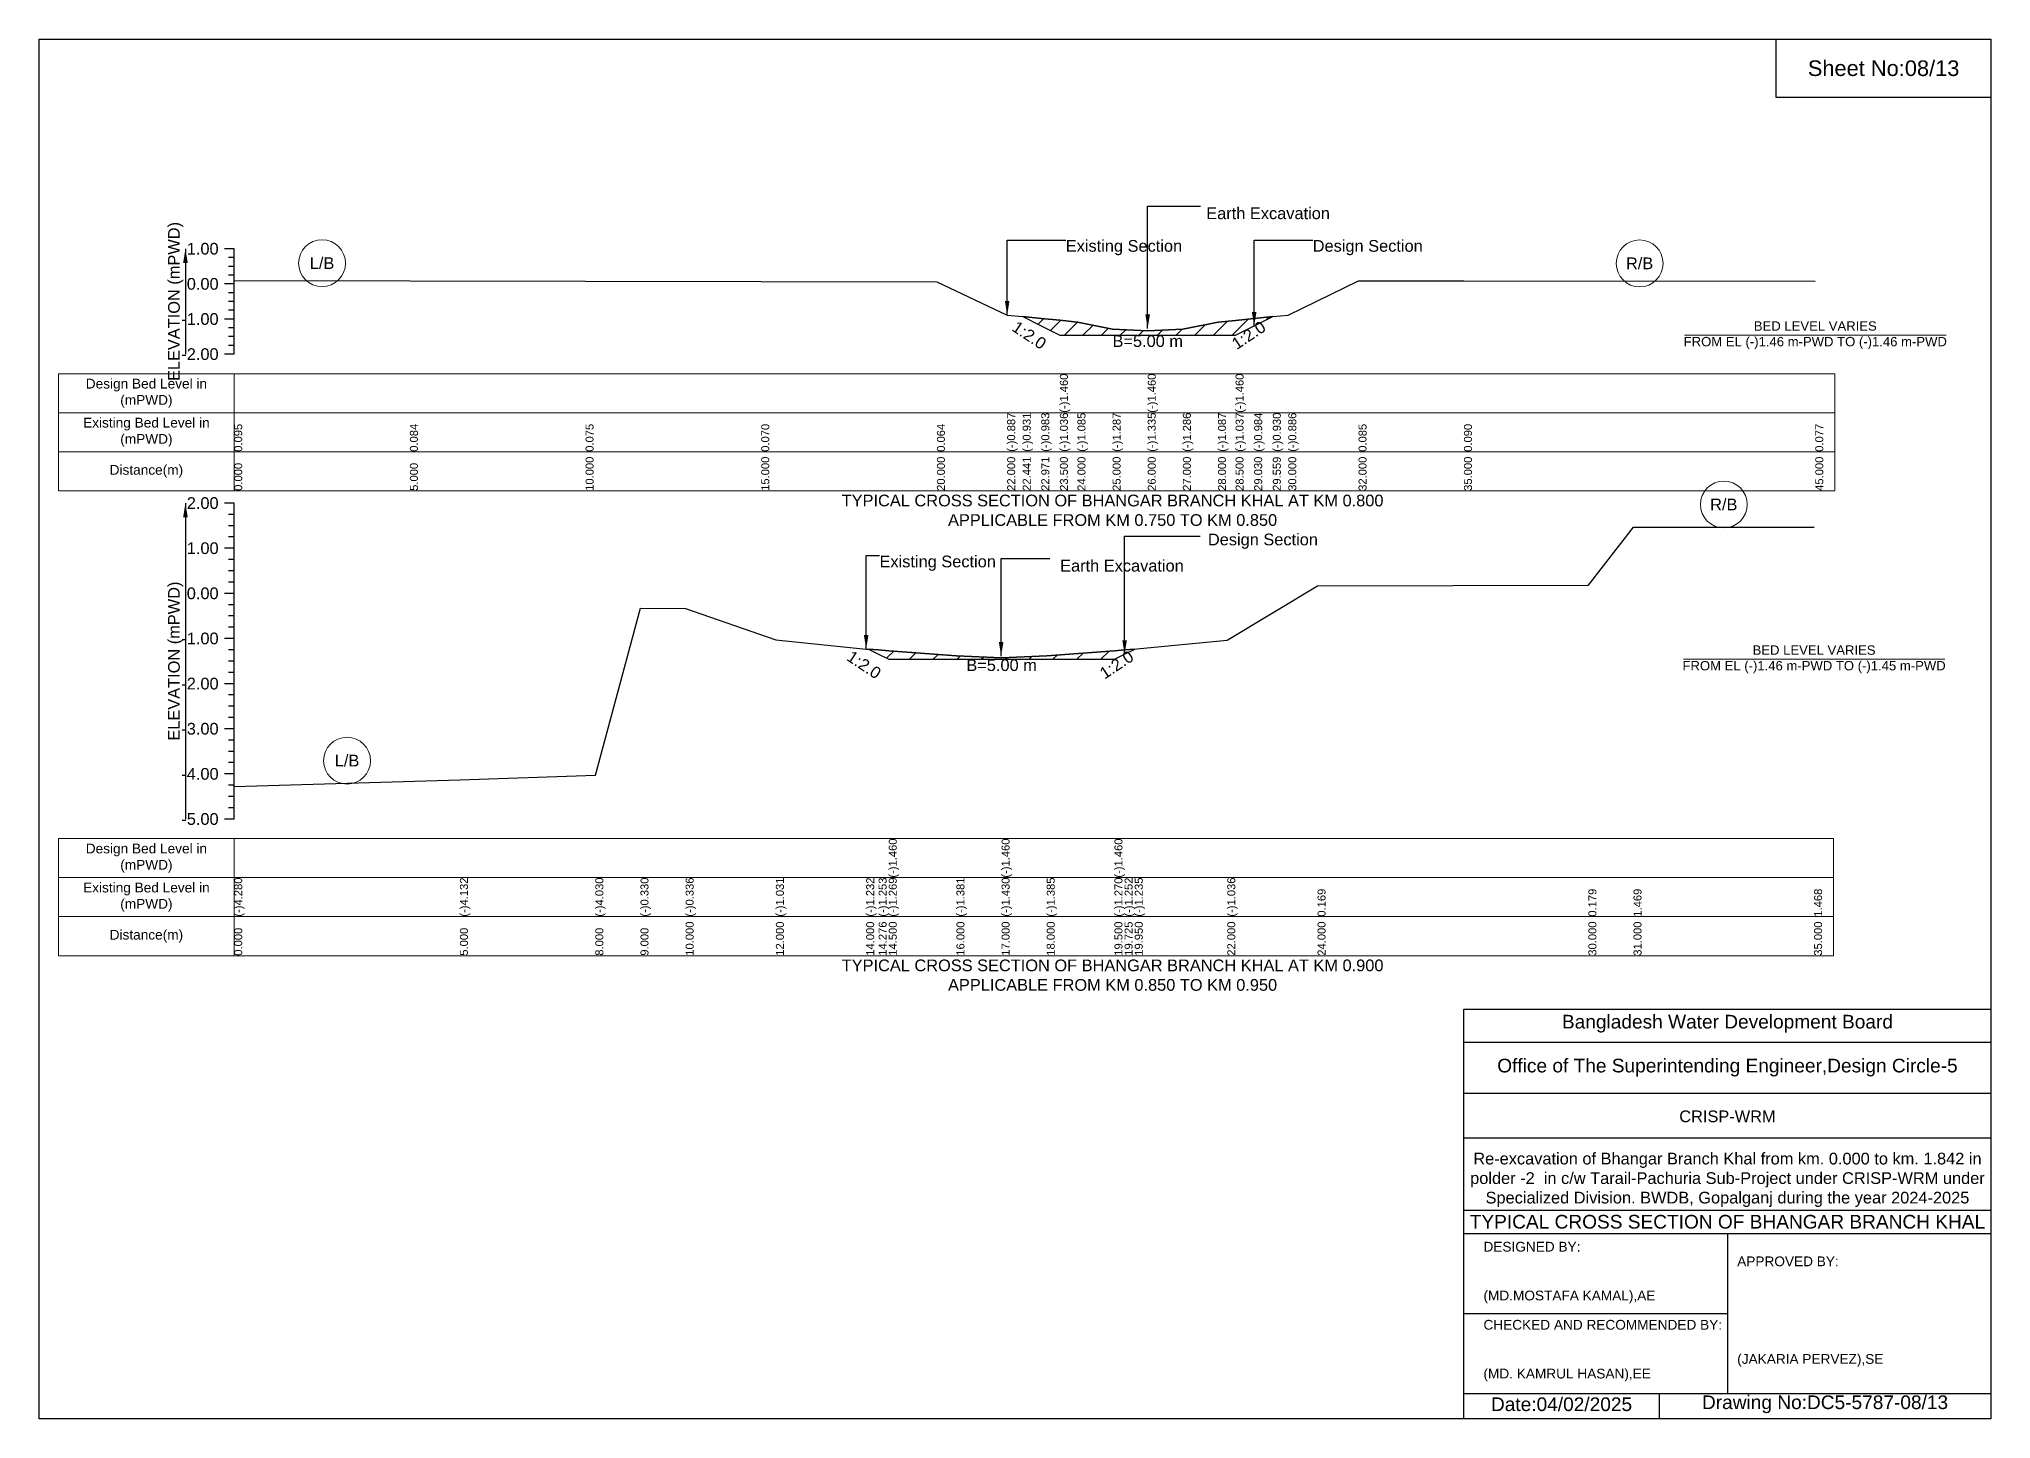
# Model space of a CAD drawing. Header units: inches. Extents: x 91000 to 238000, y -13637 to 0.
# Drawn here: x 170000 to 178000, y -5656 to 0 of the extents above; entities that cross this region are included whole.
import ezdxf

# ---------------------------------------------------------------- set-up
doc = ezdxf.new("R2010")
doc.units = ezdxf.units.IN
doc.header["$LTSCALE"] = 7
doc.header["$MEASUREMENT"] = 0
for name, color, linetype, lineweight in [('Cross section Data Border', 7, 'Continuous', 9), ('Cross Section Labels', 7, 'Continuous', 9), ('Existing_Bed_Level for Xsection', 7, 'Continuous', 25)]:
    doc.layers.add(name, color=color, linetype=linetype, lineweight=lineweight)
doc.styles.get("Standard").update_dxf_attribs({"font": 'arial.ttf'})
doc.dimstyles.get("Standard").update_dxf_attribs({"dimtxt": 0.18, "dimasz": 0.18, "dimexe": 0.18, "dimexo": 0.0625, "dimgap": 0.09, "dimtad": 0, "dimtih": 1, "dimtoh": 1, "dimdec": 4, "dimzin": 0, "dimdsep": 46, "dimtxsty": 'Standard', "dimcen": 0.09, "dimadec": 0, "dimazin": 0, "dimtfac": 1, "dimtdec": 4, "dimtofl": 0, "dimtmove": 0, "dimatfit": 3, "dimfxl": 1, "dimtolj": 1, "dimtzin": 0, "dimarcsym": 0})

msp = doc.modelspace()

# ---------------------------------------------------------------- hatches: boundary and pattern name
at = {"layer": 'Existing_Bed_Level for Xsection'}
h = msp.add_hatch(dxfattribs=at)
h.set_pattern_fill('ANSI31', color=256, scale=432, style=0)
h.paths.add_polyline_path([(174031.6, -1137.8), (174107.8, -1175.9), (174184, -1214), (174256, -1214), (174400, -1214), (174544, -1214), (174688, -1214), (174832, -1214), (174904, -1214), (174980.3, -1175.9), (175056.6, -1137.7), (174980.3, -1145.4), (174904, -1153.1), (174832, -1160.3), (174688, -1188.9), (174544, -1196), (174400, -1189.1), (174256, -1160), (174184, -1152.9), (174107.8, -1145.3)])
h = msp.add_hatch(dxfattribs=at)
h.set_pattern_fill('ANSI31', color=256, scale=555, style=0)
h.paths.add_polyline_path([(173399.6, -2500.8), (173441, -2521.6), (173482.5, -2542.3), (173760, -2542.3), (173945, -2542.3), (174130, -2542.3), (174407.5, -2542.3), (174449.2, -2521.5), (174490.8, -2500.6), (174449.2, -2503.8), (174407.5, -2507.1), (174130, -2528.4), (173945, -2536.8), (173760, -2527.7), (173482.5, -2507), (173441, -2503.9)])

# ---------------------------------------------------------------- linework, layer by layer
for points in [[(170000, 0), (178000, 0), (178000, -5656), (170000, -5656)], [(177120, 0), (178000, 0), (178000, -240), (177120, -240)]]:
    msp.add_lwpolyline(points, close=True)
for points in [[(175840, -5656), (175840, -3976), (178000, -3976)], [(175840, -4112), (178000, -4112)], [(175840, -4320), (178000, -4320)], [(175840, -4504), (178000, -4504)], [(175840, -4800), (178000, -4800)], [(175840, -4896), (178000, -4896)], [(176920, -4896), (176920, -5552)], [(175840, -5224), (176920, -5224)], [(175840, -5552), (178000, -5552)], [(176640, -5552), (176640, -5656)]]:
    msp.add_lwpolyline(points)
at = {"layer": 'Cross section Data Border'}
for points in [[(170080, -1371.8), (177360, -1371.8), (177360, -1851.8), (170080, -1851.8)], [(170080, -3277.2), (177355, -3277.2), (177355, -3757.2), (170080, -3757.2)]]:
    msp.add_lwpolyline(points, close=True, dxfattribs=at)
for points in [[(170800, -1371.8), (170800, -1851.8)], [(170080, -1531.8), (177360, -1531.8)], [(170080, -1691.8), (177360, -1691.8)], [(170800, -3277.2), (170800, -3757.2)], [(170080, -3437.2), (177355, -3437.2)], [(170080, -3597.2), (177355, -3597.2)]]:
    msp.add_lwpolyline(points, dxfattribs=at)
at = {"layer": 'Cross Section Labels'}
for points in [[(176744.2, -1214), (177815.8, -1214)], [(176739.2, -2542.3), (177810.8, -2542.3)]]:
    msp.add_lwpolyline(points, dxfattribs=at)
for centre in [(171160, -918.9), (176560, -919.7), (176905, -1908), (171262.5, -2957.8)]:
    msp.add_circle(centre, 96, dxfattribs=at)
at = {"layer": 'Existing_Bed_Level for Xsection'}
for points in [[(170800, -859.8), (170760, -859.8)], [(170800, -1291.8), (170800, -1147.8), (170800, -1003.8), (170800, -859.8)], [(170800, -895.8), (170776, -895.8)], [(170800, -931.8), (170776, -931.8)], [(170800, -1003.8), (170760, -1003.8)], [(170800, -967.8), (170776, -967.8)], [(170800, -1039.8), (170776, -1039.8)], [(170800, -990.1), (171520, -991.7), (172240, -993), (172960, -993.7), (173680, -994.5), (173968, -1131.5), (174031.6, -1137.8), (174107.8, -1145.3), (174184, -1152.9), (174184, -1152.9), (174256, -1160), (174400, -1189.1), (174544, -1196), (174544, -1196), (174688, -1188.9), (174832, -1160.3), (174904, -1153.1), (174904, -1153.1), (174980.3, -1145.4), (175056.6, -1137.7), (175120, -1131.3), (175408, -991.5), (175840, -990.8), (177280, -992.7)], [(170800, -1075.8), (170776, -1075.8)], [(170800, -1111.8), (170776, -1111.8)], [(170800, -1147.8), (170760, -1147.8)], [(170800, -1183.8), (170776, -1183.8)], [(170800, -1219.8), (170776, -1219.8)], [(170800, -1255.8), (170776, -1255.8)], [(170800, -1291.8), (170760, -1291.8)], [(170800, -1902.2), (170760, -1902.2)], [(170800, -3197.2), (170800, -3012.2), (170800, -2827.2), (170800, -2642.2), (170800, -2457.2), (170800, -2272.2), (170800, -2087.2), (170800, -1902.2)], [(170800, -1948.5), (170776, -1948.5)], [(170800, -1994.7), (170776, -1994.7)], [(170800, -2041), (170776, -2041)], [(170800, -3064), (171725, -3036.6), (172280, -3017.8), (172465, -2333.2), (172650, -2334.4), (173020, -2462.9), (173390, -2500.1), (173399.6, -2500.8), (173441, -2503.9), (173482.5, -2507), (173482.5, -2507), (173760, -2527.7), (173945, -2536.8), (173945, -2536.8), (174130, -2528.4), (174407.5, -2507.1), (174407.5, -2507.1), (174449.2, -2503.8), (174490.8, -2500.6), (174500, -2499.9), (174870, -2463.9), (175240, -2240.9), (176350, -2239.1), (176535, -2000.4), (177275, -2000.6)], [(170800, -2087.2), (170760, -2087.2)], [(170800, -2133.4), (170776, -2133.4)], [(170800, -2179.7), (170776, -2179.7)], [(170800, -2225.9), (170776, -2225.9)], [(170800, -2272.2), (170760, -2272.2)], [(170800, -2318.4), (170776, -2318.4)], [(170800, -2364.7), (170776, -2364.7)], [(170800, -2457.2), (170760, -2457.2)], [(170800, -2410.9), (170776, -2410.9)], [(170800, -2503.4), (170776, -2503.4)], [(170800, -2549.7), (170776, -2549.7)], [(170800, -2595.9), (170776, -2595.9)], [(170800, -2642.2), (170760, -2642.2)], [(170800, -2688.4), (170776, -2688.4)], [(170800, -2734.7), (170776, -2734.7)], [(170800, -2780.9), (170776, -2780.9)], [(170800, -2827.2), (170760, -2827.2)], [(170800, -2873.4), (170776, -2873.4)], [(170800, -2919.7), (170776, -2919.7)], [(170800, -3012.2), (170760, -3012.2)], [(170800, -2965.9), (170776, -2965.9)], [(170800, -3058.4), (170776, -3058.4)], [(170800, -3104.7), (170776, -3104.7)], [(170800, -3197.2), (170760, -3197.2)], [(170800, -3150.9), (170776, -3150.9)]]:
    msp.add_lwpolyline(points, dxfattribs=at)
for points in [[(174031.6, -1137.8), (174107.8, -1175.9), (174184, -1214), (174184, -1214), (174256, -1214), (174400, -1214), (174544, -1214), (174544, -1214), (174688, -1214), (174832, -1214), (174904, -1214), (174904, -1214), (174980.3, -1175.9), (175056.6, -1137.7), (175056.6, -1137.7), (175056.6, -1137.7), (174980.3, -1145.4), (174904, -1153.1), (174904, -1153.1), (174832, -1160.3), (174688, -1188.9), (174544, -1196), (174544, -1196), (174400, -1189.1), (174256, -1160), (174184, -1152.9), (174184, -1152.9), (174107.8, -1145.3)], [(173399.6, -2500.8), (173441, -2521.6), (173482.5, -2542.3), (173482.5, -2542.3), (173760, -2542.3), (173945, -2542.3), (173945, -2542.3), (174130, -2542.3), (174407.5, -2542.3), (174407.5, -2542.3), (174449.2, -2521.5), (174490.8, -2500.6), (174490.8, -2500.6), (174490.8, -2500.6), (174449.2, -2503.8), (174407.5, -2507.1), (174407.5, -2507.1), (174130, -2528.4), (173945, -2536.8), (173945, -2536.8), (173760, -2527.7), (173482.5, -2507), (173482.5, -2507), (173441, -2503.9)]]:
    msp.add_lwpolyline(points, close=True, dxfattribs=at)

# ---------------------------------------------------------------- texts
at = {"attachment_point": 5}
for s, insert, char_height in [('Sheet No:08/13', (177560, -120), 64), ('Bangladesh Water Development Board', (176920, -4036), 56), ('Office of The Superintending Engineer,Design Circle-5', (176920, -4216), 56)]:
    msp.add_mtext(s, dxfattribs=dict(at, insert=insert, char_height=char_height))
for s, insert, char_height, width, attachment_point in [('CRISP-WRM', (176920, -4416), 48, 2240, 5), ('Re-excavation of Bhangar Branch Khal from km. 0.000 to km. 1.842 in polder -2  in c/w Tarail-Pachuria Sub-Project under CRISP-WRM under Specialized Division. BWDB, Gopalganj during the year 2024-2025', (176920, -4676), 48, 2160, 5), ('TYPICAL CROSS SECTION OF BHANGAR BRANCH KHAL', (176920, -4848), 56, 2240, 5), ('DESIGNED BY:^J^J^J(MD.MOSTAFA KAMAL),AE', (175920, -5056), 40, 1120, 4), ('APPROVED BY:^J^J^J^J^J^J(JAKARIA PERVEZ),SE', (176960, -5216), 40, 1120, 4), ('CHECKED AND RECOMMENDED BY:^J^J^J(MD. KAMRUL HASAN),EE', (175920, -5376), 40, 1120, 4), ('Date:04/02/2025', (176240, -5596), 56, 1120, 5), ('Drawing No:DC5-5787-08/13', (177320, -5596), 56, 1760, 5)]:
    msp.add_mtext(s, dxfattribs=dict(insert=insert, char_height=char_height, width=width, attachment_point=attachment_point))
at = {"layer": 'Cross section Data Border', "char_height": 40, "width": 640, "attachment_point": 5}
for s, insert in [('Design Bed Level in (mPWD)', (170440, -1451.8)), ('Existing Bed Level in (mPWD)', (170440, -1611.8)), ('Distance(m)', (170440, -1771.8)), ('Design Bed Level in (mPWD)', (170440, -3357.2)), ('Existing Bed Level in (mPWD)', (170440, -3517.2)), ('Distance(m)', (170440, -3677.2))]:
    msp.add_mtext(s, dxfattribs=dict(at, insert=insert))
at = {"layer": 'Cross Section Labels'}
for s, insert, char_height, attachment_point in [('Earth Excavation', (174783.9, -690.2), 48, 1), ('Existing Section', (174208, -823.8), 48, 1), ('Design Section', (175220.3, -823.8), 48, 1), ('L/B', (171160, -918.9), 48, 5), ('R/B', (176560, -919.7), 48, 5), ('BED LEVEL VARIES ^JFROM EL (-)1.46 m-PWD TO (-)1.46 m-PWD', (177280, -1214), 38.4, 5), ('B=5.00 m', (174544, -1214), 48, 2), ('TYPICAL CROSS SECTION OF BHANGAR BRANCH KHAL AT KM 0.800^JAPPLICABLE FROM KM 0.750 TO KM 0.850', (174400, -1931.8), 48, 5), ('R/B', (176905, -1908), 48, 5), ('Design Section', (174790.6, -2027.2), 48, 1), ('Existing Section', (173444.7, -2117.3), 48, 1), ('Earth Excavation', (174184.9, -2134.6), 48, 1), ('B=5.00 m', (173945, -2542.3), 48, 2), ('BED LEVEL VARIES ^JFROM EL (-)1.46 m-PWD TO (-)1.45 m-PWD', (177275, -2542.3), 38.4, 5), ('L/B', (171262.5, -2957.8), 48, 5), ('TYPICAL CROSS SECTION OF BHANGAR BRANCH KHAL AT KM 0.900^JAPPLICABLE FROM KM 0.850 TO KM 0.950', (174400, -3837.2), 48, 5)]:
    msp.add_mtext(s, dxfattribs=dict(at, insert=insert, char_height=char_height, attachment_point=attachment_point))
at = {"layer": 'Cross Section Labels', "char_height": 48, "attachment_point": 2}
for insert, rotation in [((174071.8, -1193.9), 326.30993), ((174944.3, -1193.9), 33.69007), ((173394.8, -2544.7), 326.30993), ((174402.9, -2544.6), 33.69007)]:
    msp.add_mtext('1:2.0', dxfattribs=dict(at, insert=insert, rotation=rotation))
at = {"layer": 'Existing_Bed_Level for Xsection', "rotation": 90}
for s, insert, char_height, attachment_point in [('ELEVATION (mPWD)', (170560, -1075.8), 48, 5), ('(-)1.460', (174184, -1531.8), 32.8, 1), ('(-)1.460', (174544, -1531.8), 32.8, 1), ('(-)1.460', (174904, -1531.8), 32.8, 1), ('0.095', (170800, -1691.8), 32.8, 1), ('0.084', (171520, -1691.8), 32.8, 1), ('0.075', (172240, -1691.8), 32.8, 1), ('0.070', (172960, -1691.8), 32.8, 1), ('0.064', (173680, -1691.8), 32.8, 1), ('(-)0.887', (173968, -1691.8), 32.8, 1), ('(-)0.931', (174031.6, -1691.8), 32.8, 1), ('(-)0.983', (174107.8, -1691.8), 32.8, 1), ('(-)1.036', (174184, -1691.8), 32.8, 1), ('(-)1.085', (174256, -1691.8), 32.8, 1), ('(-)1.287', (174400, -1691.8), 32.8, 1), ('(-)1.335', (174544, -1691.8), 32.8, 1), ('(-)1.286', (174688, -1691.8), 32.8, 1), ('(-)1.087', (174832, -1691.8), 32.8, 1), ('(-)1.037', (174904, -1691.8), 32.8, 1), ('(-)0.984', (174980.3, -1691.8), 32.8, 1), ('(-)0.930', (175056.6, -1691.8), 32.8, 1), ('(-)0.886', (175120, -1691.8), 32.8, 1), ('0.085', (175408, -1691.8), 32.8, 1), ('0.090', (175840, -1691.8), 32.8, 1), ('0.077', (177280, -1691.8), 32.8, 1), ('0.000', (170800, -1851.8), 32.8, 1), ('5.000', (171520, -1851.8), 32.8, 1), ('10.000', (172240, -1851.8), 32.8, 1), ('15.000', (172960, -1851.8), 32.8, 1), ('20.000', (173680, -1851.8), 32.8, 1), ('22.000', (173968, -1851.8), 32.8, 1), ('22.441', (174031.6, -1851.8), 32.8, 1), ('22.971', (174107.8, -1851.8), 32.8, 1), ('23.500', (174184, -1851.8), 32.8, 1), ('24.000', (174256, -1851.8), 32.8, 1), ('25.000', (174400, -1851.8), 32.8, 1), ('26.000', (174544, -1851.8), 32.8, 1), ('27.000', (174688, -1851.8), 32.8, 1), ('28.000', (174832, -1851.8), 32.8, 1), ('28.500', (174904, -1851.8), 32.8, 1), ('29.030', (174980.3, -1851.8), 32.8, 1), ('29.559', (175056.6, -1851.8), 32.8, 1), ('30.000', (175120, -1851.8), 32.8, 1), ('32.000', (175408, -1851.8), 32.8, 1), ('35.000', (175840, -1851.8), 32.8, 1), ('45.000', (177280, -1851.8), 32.8, 1), ('ELEVATION (mPWD)', (170560, -2549.7), 48, 5), ('(-)1.460', (173482.5, -3437.2), 32.8, 1), ('(-)1.460', (173945, -3437.2), 32.8, 1), ('(-)1.460', (174407.5, -3437.2), 32.8, 1), ('(-)4.280', (170800, -3597.2), 32.8, 1), ('(-)4.132', (171725, -3597.2), 32.8, 1), ('(-)4.030', (172280, -3597.2), 32.8, 1), ('(-)0.330', (172465, -3597.2), 32.8, 1), ('(-)0.336', (172650, -3597.2), 32.8, 1), ('(-)1.031', (173020, -3597.2), 32.8, 1), ('(-)1.232', (173390, -3597.2), 32.8, 1), ('(-)1.253', (173441, -3597.2), 32.8, 1), ('(-)1.269', (173482.5, -3597.2), 32.8, 1), ('(-)1.381', (173760, -3597.2), 32.8, 1), ('(-)1.430', (173945, -3597.2), 32.8, 1), ('(-)1.385', (174130, -3597.2), 32.8, 1), ('(-)1.270', (174407.5, -3597.2), 32.8, 1), ('(-)1.252', (174449.2, -3597.2), 32.8, 1), ('(-)1.235', (174490.8, -3597.2), 32.8, 1), ('(-)1.036', (174870, -3597.2), 32.8, 1), ('0.169', (175240, -3597.2), 32.8, 1), ('0.179', (176350, -3597.2), 32.8, 1), ('1.469', (176535, -3597.2), 32.8, 1), ('1.468', (177275, -3597.2), 32.8, 1), ('0.000', (170800, -3757.2), 32.8, 1), ('5.000', (171725, -3757.2), 32.8, 1), ('8.000', (172280, -3757.2), 32.8, 1), ('9.000', (172465, -3757.2), 32.8, 1), ('10.000', (172650, -3757.2), 32.8, 1), ('12.000', (173020, -3757.2), 32.8, 1), ('14.000', (173390, -3757.2), 32.8, 1), ('14.276', (173441, -3757.2), 32.8, 1), ('14.500', (173482.5, -3757.2), 32.8, 1), ('16.000', (173760, -3757.2), 32.8, 1), ('17.000', (173945, -3757.2), 32.8, 1), ('18.000', (174130, -3757.2), 32.8, 1), ('19.500', (174407.5, -3757.2), 32.8, 1), ('19.725', (174449.2, -3757.2), 32.8, 1), ('19.950', (174490.8, -3757.2), 32.8, 1), ('22.000', (174870, -3757.2), 32.8, 1), ('24.000', (175240, -3757.2), 32.8, 1), ('30.000', (176350, -3757.2), 32.8, 1), ('31.000', (176535, -3757.2), 32.8, 1), ('35.000', (177275, -3757.2), 32.8, 1)]:
    msp.add_mtext(s, dxfattribs=dict(at, insert=insert, char_height=char_height, attachment_point=attachment_point))
at = {"layer": 'Existing_Bed_Level for Xsection', "char_height": 48, "attachment_point": 6}
for s, insert in [('1.00', (170736, -859.8)), ('0.00', (170736, -1003.8)), ('-1.00', (170736, -1147.8)), ('-2.00', (170736, -1291.8)), ('2.00', (170736, -1902.2)), ('1.00', (170736, -2087.2)), ('0.00', (170736, -2272.2)), ('-1.00', (170736, -2457.2)), ('-2.00', (170736, -2642.2)), ('-3.00', (170736, -2827.2)), ('-4.00', (170736, -3012.2)), ('-5.00', (170736, -3197.2))]:
    msp.add_mtext(s, dxfattribs=dict(at, insert=insert))

# ---------------------------------------------------------------- leaders
at = {"layer": 'Cross Section Labels', "annotation_type": 0, "has_hookline": 1, "hookline_direction": 0}
for points, text_width in [([(174543.7, -1186.5), (174543.7, -684.5), (174760.8, -684.5)], 497), ([(173968, -1131.5), (173968, -823.8), (174207.9, -823.8)], 467.2), ([(174980.3, -1175.9), (174980.3, -823.8), (175220.2, -823.8)], 441.2), ([(174449.2, -2521.5), (174449.2, -2037.7), (174759.3, -2037.7)], 441.2), ([(173390, -2500.1), (173390, -2117.3), (173444.6, -2117.3)], 467.2), ([(173943.2, -2528.8), (173943.2, -2128.5), (174142.3, -2128.5)], 497)]:
    msp.add_leader(points, dimstyle='Standard', override={"dimasz": 57.6}, dxfattribs=dict(at, text_width=text_width))
at = {"layer": 'Existing_Bed_Level for Xsection'}
for points in [[(170600, -859.8), (170600, -1291.8)], [(170600, -1902.2), (170600, -3197.2)]]:
    msp.add_leader(points, dimstyle='Standard', override={"dimasz": 57.6}, dxfattribs=at)

doc.saveas('drawing.dxf')
